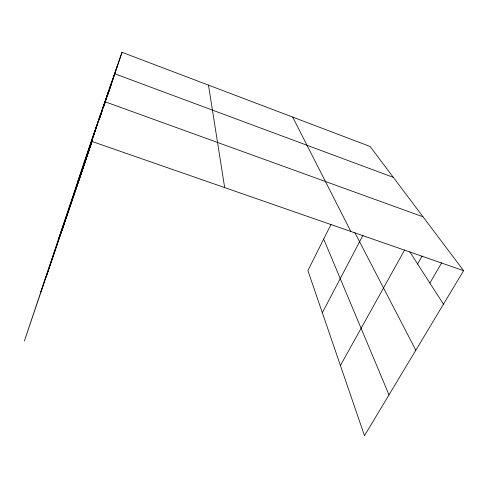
<?xml version="1.0" encoding="UTF-8"?>
<svg xmlns="http://www.w3.org/2000/svg" width="488" height="488" viewBox="0 0 488 488"><rect width="100%" height="100%" fill="white"/><g stroke="black" fill="none" stroke-linecap="round" stroke-linejoin="round"><path stroke-width="0.73" d="M331.059 224.321L307.885 270.578L364.487 435.699L463.6 270.681L370.069 146.461L122.024 52.301L91.262 141.203L24.4 340.941L92.263 141.062M83.296 165.487L96.356 126.49M88.432 150.572L100.882 113.411M46.171 277.105L93.043 137.195L77.531 182.219M98.979 119.804L108.47 91.476M100.992 114.101L111.685 82.191M62.104 230.373L91.933 141.38M99.107 119.981L101.248 113.594M103.389 107.201L104.103 105.072L103.383 107.159M117.291 65.978L107.415 95.434L110.001 87.944M104.06 105.872L105.743 100.857M107.878 94.495L122.024 52.301M40.766 292.044L86.589 157.984M58.792 238.199L91.933 141.55M96.844 126.154L93.281 136.506L104.926 101.711L423.041 216.812M99.04 119.78L100.754 114.808M100.992 114.113L102.187 110.636M105.048 102.328L104.341 104.389L114.613 73.725L393.346 177.376M105.524 100.955L107.177 96.154M110.239 87.261L111.423 83.814M322.348 312.771L363.048 235.155M340.429 365.512L404.65 249.917M417.6 263.965L422.096 256.054M429.873 283.046L441.762 262.678M91.262 141.203L463.6 270.681M409.761 251.778L443.47 304.195M354.831 232.599L415.813 350.244M292.678 117.083L350.829 231.464M323.678 239.053L389.009 394.871M208.474 85.119L224.675 187.593M97.789 123.342L97.082 125.465L97.813 123.336"/></g></svg>
